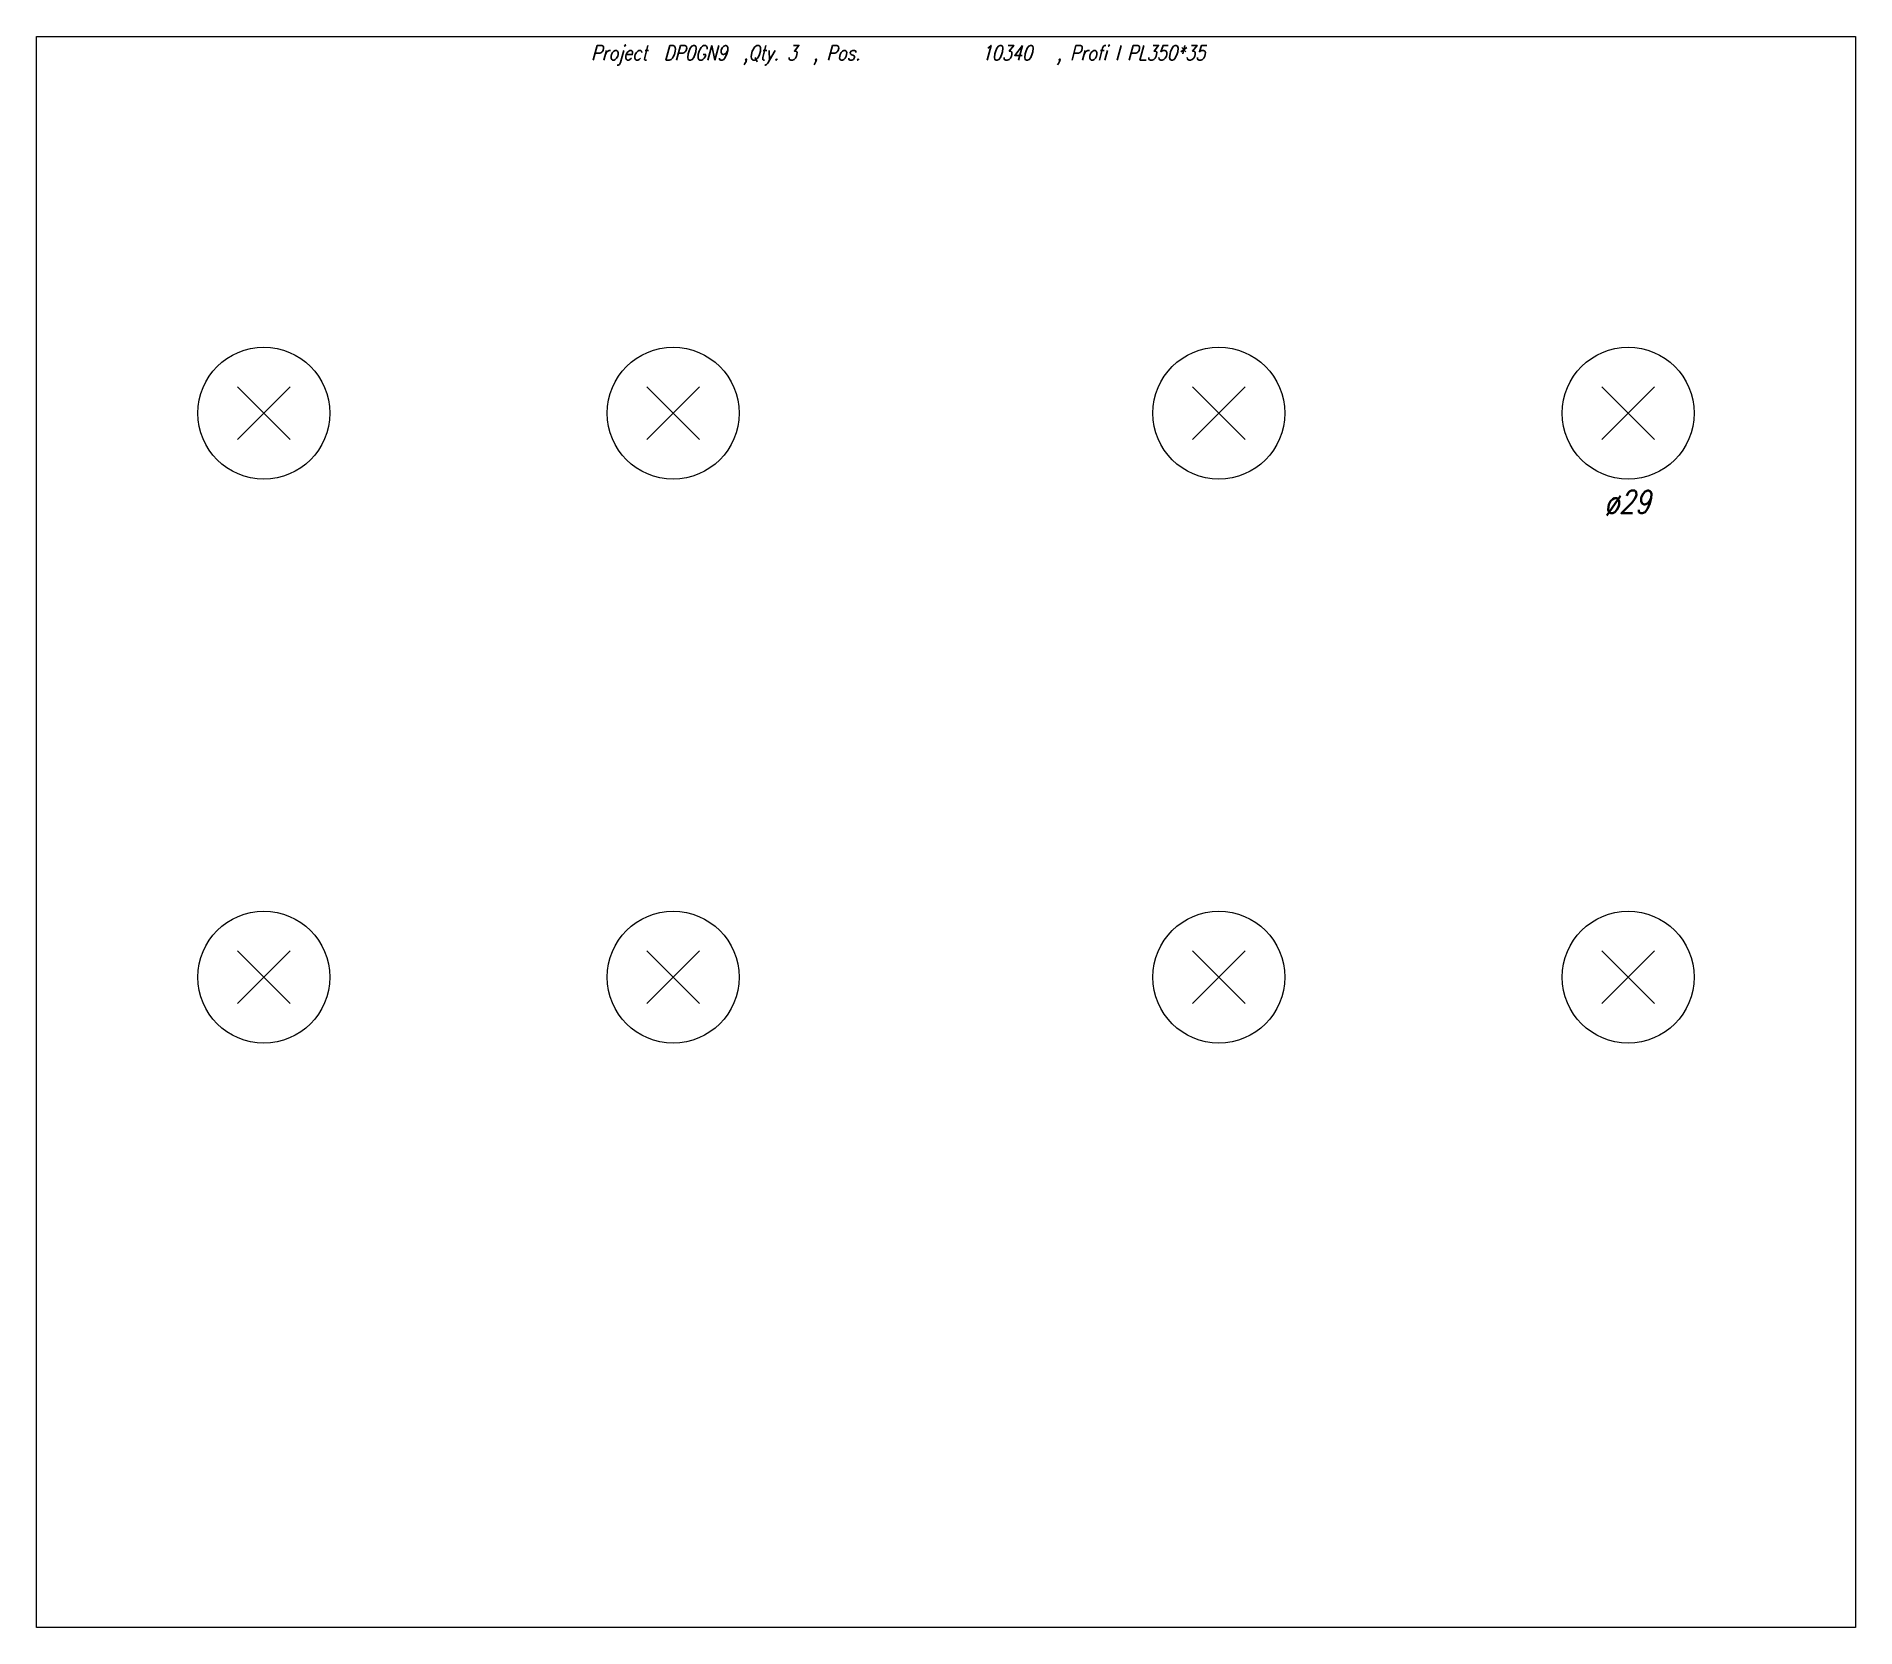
# Model space of a CAD drawing. Extents: x 0 to 400, y -175 to 175.
import ezdxf

# ---------------------------------------------------------------- set-up
doc = ezdxf.new("R2010")
doc.units = 0
doc.header["$LTSCALE"] = 10
for name, color, linetype in [('BEZ_SCHRAUBEN', 7, 'CONTINUOUS'), ('SCHRAUBEN', 7, 'CONTINUOUS'), ('TEILE', 7, 'CONTINUOUS'), ('UNTERSCHRIFT', 7, 'CONTINUOUS')]:
    doc.layers.add(name, color=color, linetype=linetype)
doc.styles.get("Standard").update_dxf_attribs({"font": 'ROMANS'})

msp = doc.modelspace()

# ---------------------------------------------------------------- linework, layer by layer
at = {"layer": 'SCHRAUBEN', "color": 6}
for p, q in [((55.802151, 97.883339), (44.202152, 86.28334)), ((44.202152, 97.883339), (55.802151, 86.28334)), ((145.802155, 97.883339), (134.202148, 86.28334)), ((134.202148, 97.883339), (145.802155, 86.28334)), ((265.802155, 97.883339), (254.202148, 86.28334)), ((254.202148, 97.883339), (265.802155, 86.28334)), ((355.802185, 97.883339), (344.202148, 86.28334)), ((344.202148, 97.883339), (355.802185, 86.28334)), ((44.202152, -26.116661), (55.802151, -37.716667)), ((55.802151, -26.116665), (44.202152, -37.716667)), ((134.202148, -26.116661), (145.802155, -37.716667)), ((145.802155, -26.116665), (134.202148, -37.716667)), ((254.202148, -26.116661), (265.802155, -37.716667)), ((265.802155, -26.116665), (254.202148, -37.716667)), ((344.202148, -26.116661), (355.802185, -37.716667)), ((355.802185, -26.116665), (344.202148, -37.716667))]:
    msp.add_line(p, q, dxfattribs=at)
at = {"layer": 'SCHRAUBEN', "color": 2}
for centre, radius in [((50.002151, 92.083344), 14.5), ((140.002151, 92.083344), 14.5), ((260.002167, 92.083344), 14.5), ((350.002167, 92.083344), 14.500031), ((50.002151, -31.916664), 14.5), ((140.002151, -31.916664), 14.5), ((260.002167, -31.916664), 14.5), ((350.002167, -31.916664), 14.500031)]:
    msp.add_circle(centre, radius, dxfattribs=at)
at = {"layer": 'TEILE', "color": 2}
for p, q in [((0, -174.915833), (0, 174.916824)), ((0, 174.916824), (400.001495, 174.916824)), ((400.001495, 174.916824), (400.001495, -174.915833)), ((400.001495, -174.915833), (0, -174.915833))]:
    msp.add_line(p, q, dxfattribs=at)

# ---------------------------------------------------------------- texts
at = {"layer": 'BEZ_SCHRAUBEN', "color": 2, "oblique": 15, "width": 0.8}
msp.add_text(' ø29', height=5, dxfattribs=at).set_placement((342.002197, 70.083344))
at = {"layer": 'UNTERSCHRIFT', "color": 2, "oblique": 15, "width": 0.8}
for s, p in [('Project  DP0GN9  ,Qty. 3  , Pos. ', (122.00074, 169.666809)), ('10340', (207.800735, 169.666809)), ('  , Profi l PL350*35', (220.80072, 169.666809))]:
    msp.add_text(s, height=3.25, dxfattribs=at).set_placement(p)

doc.saveas('drawing.dxf')
